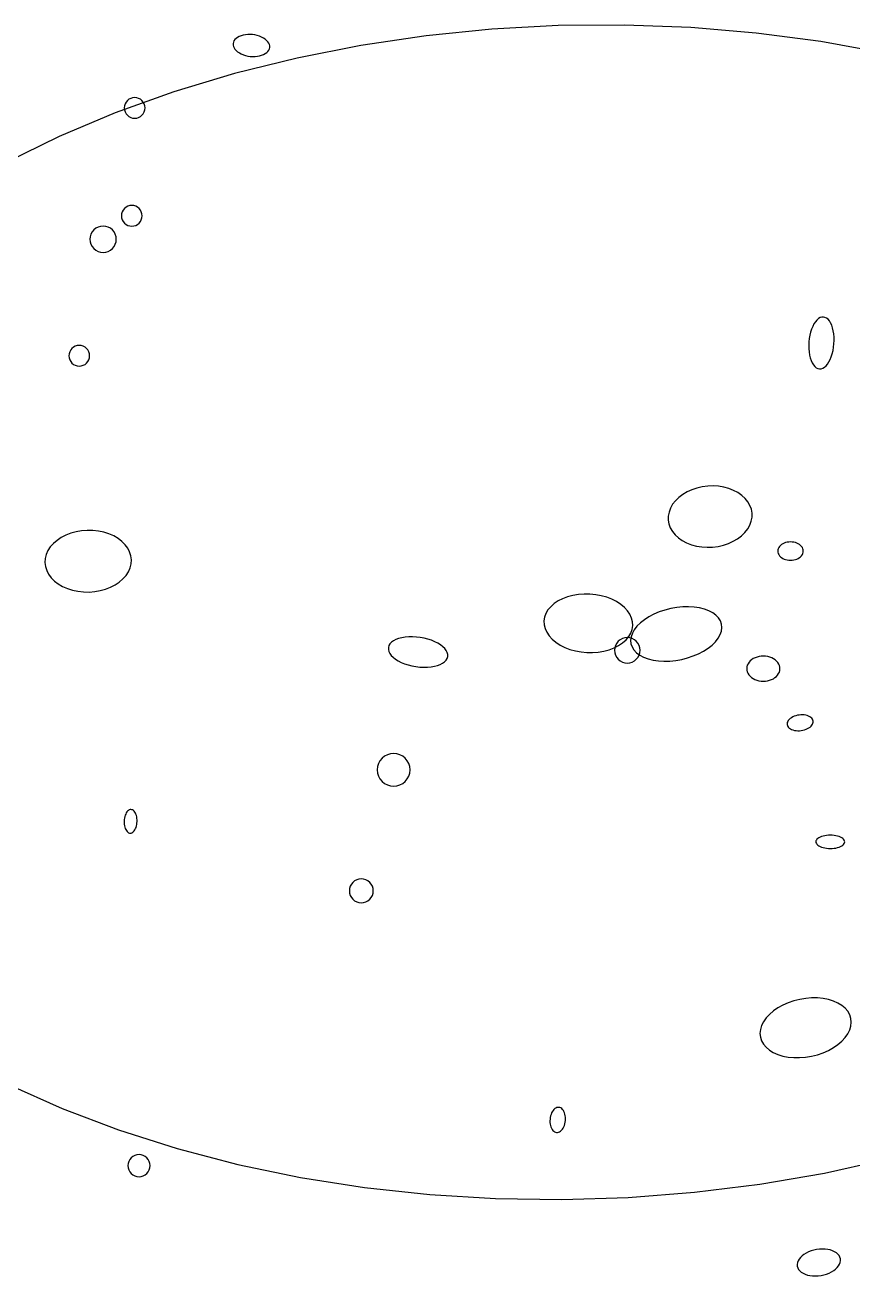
# Model space of a CAD drawing. Extents: x -1 to 217, y -22 to 302.
# Drawn here: x 135.69 to 159.74, y 30.54 to 66.86 of the extents above; entities that cross this region are included whole.
import ezdxf

# ---------------------------------------------------------------- set-up
doc = ezdxf.new("R2010")
doc.units = 0

msp = doc.modelspace()

# ---------------------------------------------------------------- linework, layer by layer
at = {"layer": 'CIRCLES'}
for p, q in [((138.662, 64.665), (138.624, 64.62)), ((138.707, 64.703), (138.662, 64.665)), ((138.759, 64.73), (138.707, 64.703)), ((138.816, 64.748), (138.759, 64.73)), ((138.875, 64.753), (138.816, 64.748)), ((138.933, 64.748), (138.875, 64.753)), ((138.99, 64.73), (138.933, 64.748)), ((139.042, 64.703), (138.99, 64.73)), ((139.087, 64.665), (139.042, 64.703)), ((139.125, 64.62), (139.087, 64.665)), ((138.579, 64.511), (138.574, 64.453)), ((138.574, 64.453), (138.579, 64.394)), ((138.597, 64.568), (138.579, 64.511)), ((138.579, 64.394), (138.597, 64.337)), ((138.624, 64.62), (138.597, 64.568)), ((138.597, 64.337), (138.624, 64.285)), ((139.152, 64.568), (139.125, 64.62)), ((139.125, 64.285), (139.152, 64.337)), ((139.17, 64.511), (139.152, 64.568)), ((139.152, 64.337), (139.17, 64.394)), ((139.175, 64.453), (139.17, 64.511)), ((139.17, 64.394), (139.175, 64.453)), ((138.624, 64.285), (138.662, 64.24)), ((138.662, 64.24), (138.707, 64.202)), ((138.707, 64.202), (138.759, 64.175)), ((138.759, 64.175), (138.816, 64.157)), ((138.816, 64.157), (138.875, 64.152)), ((138.875, 64.152), (138.933, 64.157)), ((138.933, 64.157), (138.99, 64.175)), ((138.99, 64.175), (139.042, 64.202)), ((139.042, 64.202), (139.087, 64.24)), ((139.087, 64.24), (139.125, 64.285)), ((138.512, 61.435), (138.495, 61.379)), ((138.54, 61.487), (138.512, 61.435)), ((138.577, 61.533), (138.54, 61.487)), ((138.623, 61.57), (138.577, 61.533)), ((138.675, 61.598), (138.623, 61.57)), ((138.731, 61.615), (138.675, 61.598)), ((138.79, 61.621), (138.731, 61.615)), ((138.849, 61.615), (138.79, 61.621)), ((138.905, 61.598), (138.849, 61.615)), ((138.957, 61.57), (138.905, 61.598)), ((139.003, 61.533), (138.957, 61.57)), ((139.04, 61.487), (139.003, 61.533)), ((139.068, 61.435), (139.04, 61.487)), ((139.085, 61.379), (139.068, 61.435)), ((138.495, 61.379), (138.489, 61.32)), ((138.489, 61.32), (138.495, 61.261)), ((138.495, 61.261), (138.512, 61.205)), ((138.512, 61.205), (138.54, 61.153)), ((138.54, 61.153), (138.577, 61.107)), ((138.577, 61.107), (138.623, 61.07)), ((138.623, 61.07), (138.675, 61.042)), ((138.675, 61.042), (138.731, 61.025)), ((138.731, 61.025), (138.79, 61.019)), ((138.79, 61.019), (138.849, 61.025)), ((138.849, 61.025), (138.905, 61.042)), ((138.905, 61.042), (138.957, 61.07)), ((138.957, 61.07), (139.003, 61.107)), ((139.003, 61.107), (139.04, 61.153)), ((139.04, 61.153), (139.068, 61.205)), ((139.068, 61.205), (139.085, 61.261)), ((139.091, 61.32), (139.085, 61.379)), ((139.085, 61.261), (139.091, 61.32)), ((137.584, 60.713), (137.577, 60.639)), ((137.606, 60.785), (137.584, 60.713)), ((137.641, 60.851), (137.606, 60.785)), ((137.689, 60.909), (137.641, 60.851)), ((137.747, 60.956), (137.689, 60.909)), ((137.813, 60.991), (137.747, 60.956)), ((137.884, 61.013), (137.813, 60.991)), ((137.959, 61.02), (137.884, 61.013)), ((138.033, 61.013), (137.959, 61.02)), ((138.105, 60.991), (138.033, 61.013)), ((138.171, 60.956), (138.105, 60.991)), ((138.228, 60.909), (138.171, 60.956)), ((138.276, 60.851), (138.228, 60.909)), ((138.311, 60.785), (138.276, 60.851)), ((138.333, 60.713), (138.311, 60.785)), ((138.34, 60.639), (138.333, 60.713)), ((137.577, 60.639), (137.584, 60.564)), ((137.584, 60.564), (137.606, 60.493)), ((137.606, 60.493), (137.641, 60.427)), ((137.641, 60.427), (137.689, 60.369)), ((137.689, 60.369), (137.747, 60.321)), ((137.747, 60.321), (137.813, 60.286)), ((138.105, 60.286), (138.171, 60.321)), ((138.171, 60.321), (138.228, 60.369)), ((138.228, 60.369), (138.276, 60.427)), ((138.276, 60.427), (138.311, 60.493)), ((138.311, 60.493), (138.333, 60.564)), ((138.333, 60.564), (138.34, 60.639)), ((137.813, 60.286), (137.884, 60.264)), ((137.884, 60.264), (137.959, 60.257)), ((137.959, 60.257), (138.033, 60.264)), ((138.033, 60.264), (138.105, 60.286)), ((137.016, 57.423), (136.988, 57.371)), ((137.053, 57.469), (137.016, 57.423)), ((137.099, 57.506), (137.053, 57.469)), ((137.151, 57.534), (137.099, 57.506)), ((137.207, 57.551), (137.151, 57.534)), ((137.266, 57.557), (137.207, 57.551)), ((137.325, 57.551), (137.266, 57.557)), ((137.381, 57.534), (137.325, 57.551)), ((137.433, 57.506), (137.381, 57.534)), ((137.479, 57.469), (137.433, 57.506)), ((137.516, 57.423), (137.479, 57.469)), ((137.544, 57.371), (137.516, 57.423)), ((136.971, 57.315), (136.965, 57.256)), ((136.965, 57.256), (136.971, 57.197)), ((136.988, 57.371), (136.971, 57.315)), ((136.971, 57.197), (136.988, 57.141)), ((136.988, 57.141), (137.016, 57.089)), ((137.016, 57.089), (137.053, 57.043)), ((137.053, 57.043), (137.099, 57.006)), ((137.433, 57.006), (137.479, 57.043)), ((137.479, 57.043), (137.516, 57.089)), ((137.516, 57.089), (137.544, 57.141)), ((137.561, 57.315), (137.544, 57.371)), ((137.544, 57.141), (137.561, 57.197)), ((137.567, 57.256), (137.561, 57.315)), ((137.561, 57.197), (137.567, 57.256)), ((137.099, 57.006), (137.151, 56.978)), ((137.151, 56.978), (137.207, 56.961)), ((137.207, 56.961), (137.266, 56.955)), ((137.266, 56.955), (137.325, 56.961)), ((137.325, 56.961), (137.381, 56.978)), ((137.381, 56.978), (137.433, 57.006)), ((153.041, 49.047), (152.977, 49.012)), ((153.111, 49.068), (153.041, 49.047)), ((153.183, 49.075), (153.111, 49.068)), ((153.255, 49.068), (153.183, 49.075)), ((153.325, 49.047), (153.255, 49.068)), ((153.389, 49.012), (153.325, 49.047)), ((152.82, 48.777), (152.813, 48.705)), ((152.813, 48.705), (152.82, 48.632)), ((152.841, 48.846), (152.82, 48.777)), ((152.875, 48.91), (152.841, 48.846)), ((152.921, 48.966), (152.875, 48.91)), ((152.977, 49.012), (152.921, 48.966)), ((153.445, 48.966), (153.389, 49.012)), ((153.491, 48.91), (153.445, 48.966)), ((153.525, 48.846), (153.491, 48.91)), ((153.546, 48.777), (153.525, 48.846)), ((153.553, 48.705), (153.546, 48.777)), ((153.546, 48.632), (153.553, 48.705)), ((152.82, 48.632), (152.841, 48.563)), ((152.841, 48.563), (152.875, 48.499)), ((152.875, 48.499), (152.921, 48.443)), ((152.921, 48.443), (152.977, 48.397)), ((152.977, 48.397), (153.041, 48.362)), ((153.041, 48.362), (153.111, 48.341)), ((153.111, 48.341), (153.183, 48.334)), ((153.183, 48.334), (153.255, 48.341)), ((153.255, 48.341), (153.325, 48.362)), ((153.325, 48.362), (153.389, 48.397)), ((153.389, 48.397), (153.445, 48.443)), ((153.445, 48.443), (153.491, 48.499)), ((153.491, 48.499), (153.525, 48.563)), ((153.525, 48.563), (153.546, 48.632)), ((145.956, 45.415), (145.929, 45.326)), ((146, 45.498), (145.956, 45.415)), ((146.06, 45.57), (146, 45.498)), ((146.132, 45.629), (146.06, 45.57)), ((146.214, 45.673), (146.132, 45.629)), ((146.304, 45.7), (146.214, 45.673)), ((146.396, 45.709), (146.304, 45.7)), ((146.489, 45.7), (146.396, 45.709)), ((146.579, 45.673), (146.489, 45.7)), ((146.661, 45.629), (146.579, 45.673)), ((146.733, 45.57), (146.661, 45.629)), ((146.793, 45.498), (146.733, 45.57)), ((146.837, 45.415), (146.793, 45.498)), ((146.864, 45.326), (146.837, 45.415)), ((145.929, 45.326), (145.92, 45.233)), ((145.92, 45.233), (145.929, 45.14)), ((145.929, 45.14), (145.956, 45.051)), ((145.956, 45.051), (146, 44.969)), ((146.793, 44.969), (146.837, 45.051)), ((146.837, 45.051), (146.864, 45.14)), ((146.873, 45.233), (146.864, 45.326)), ((146.864, 45.14), (146.873, 45.233)), ((146, 44.969), (146.06, 44.896)), ((146.06, 44.896), (146.132, 44.837)), ((146.132, 44.837), (146.214, 44.793)), ((146.214, 44.793), (146.304, 44.766)), ((146.304, 44.766), (146.396, 44.757)), ((146.396, 44.757), (146.489, 44.766)), ((146.489, 44.766), (146.579, 44.793)), ((146.579, 44.793), (146.661, 44.837)), ((146.661, 44.837), (146.733, 44.896)), ((146.733, 44.896), (146.793, 44.969)), ((145.117, 41.787), (145.11, 41.72)), ((145.137, 41.852), (145.117, 41.787)), ((145.169, 41.912), (145.137, 41.852)), ((145.212, 41.965), (145.169, 41.912)), ((145.264, 42.008), (145.212, 41.965)), ((145.324, 42.04), (145.264, 42.008)), ((145.39, 42.06), (145.324, 42.04)), ((145.457, 42.067), (145.39, 42.06)), ((145.525, 42.06), (145.457, 42.067)), ((145.59, 42.04), (145.525, 42.06)), ((145.65, 42.008), (145.59, 42.04)), ((145.703, 41.965), (145.65, 42.008)), ((145.746, 41.912), (145.703, 41.965)), ((145.778, 41.852), (145.746, 41.912)), ((145.798, 41.787), (145.778, 41.852)), ((145.804, 41.72), (145.798, 41.787)), ((145.11, 41.72), (145.117, 41.652)), ((145.117, 41.652), (145.137, 41.587)), ((145.137, 41.587), (145.169, 41.527)), ((145.169, 41.527), (145.212, 41.474)), ((145.212, 41.474), (145.264, 41.431)), ((145.264, 41.431), (145.324, 41.399)), ((145.59, 41.399), (145.65, 41.431)), ((145.65, 41.431), (145.703, 41.474)), ((145.703, 41.474), (145.746, 41.527)), ((145.746, 41.527), (145.778, 41.587)), ((145.778, 41.587), (145.798, 41.652)), ((145.798, 41.652), (145.804, 41.72)), ((145.324, 41.399), (145.39, 41.379)), ((145.39, 41.379), (145.457, 41.372)), ((145.457, 41.372), (145.525, 41.379)), ((145.525, 41.379), (145.59, 41.399)), ((138.685, 33.803), (138.678, 33.74)), ((138.703, 33.863), (138.685, 33.803)), ((138.733, 33.919), (138.703, 33.863)), ((138.773, 33.968), (138.733, 33.919)), ((138.822, 34.008), (138.773, 33.968)), ((138.878, 34.038), (138.822, 34.008)), ((138.938, 34.057), (138.878, 34.038)), ((139.001, 34.063), (138.938, 34.057)), ((139.065, 34.057), (139.001, 34.063)), ((139.125, 34.038), (139.065, 34.057)), ((139.181, 34.008), (139.125, 34.038)), ((139.23, 33.968), (139.181, 34.008)), ((139.27, 33.919), (139.23, 33.968)), ((139.3, 33.863), (139.27, 33.919)), ((139.318, 33.803), (139.3, 33.863)), ((139.325, 33.74), (139.318, 33.803)), ((138.678, 33.74), (138.685, 33.677)), ((138.685, 33.677), (138.703, 33.616)), ((138.703, 33.616), (138.733, 33.56)), ((138.733, 33.56), (138.773, 33.511)), ((138.773, 33.511), (138.822, 33.471)), ((138.822, 33.471), (138.878, 33.441)), ((138.878, 33.441), (138.938, 33.423)), ((138.938, 33.423), (139.001, 33.417)), ((139.001, 33.417), (139.065, 33.423)), ((139.065, 33.423), (139.125, 33.441)), ((139.125, 33.441), (139.181, 33.471)), ((139.181, 33.471), (139.23, 33.511)), ((139.23, 33.511), (139.27, 33.56)), ((139.27, 33.56), (139.3, 33.616)), ((139.3, 33.616), (139.318, 33.677)), ((139.318, 33.677), (139.325, 33.74))]:
    msp.add_line(p, q, dxfattribs=at)
at = {"layer": 'ELLIPSES'}
for p, q in [((151.176, 66.843), (149.25, 66.738)), ((153.105, 66.859), (151.176, 66.843)), ((155.026, 66.786), (153.105, 66.859)), ((141.862, 66.5), (141.82, 66.47)), ((141.911, 66.526), (141.862, 66.5)), ((141.966, 66.548), (141.911, 66.526)), ((142.027, 66.565), (141.966, 66.548)), ((142.091, 66.577), (142.027, 66.565)), ((142.158, 66.584), (142.091, 66.577)), ((142.227, 66.585), (142.158, 66.584)), ((142.297, 66.58), (142.227, 66.585)), ((142.366, 66.57), (142.297, 66.58)), ((142.434, 66.555), (142.366, 66.57)), ((142.498, 66.535), (142.434, 66.555)), ((142.559, 66.51), (142.498, 66.535)), ((142.614, 66.481), (142.559, 66.51)), ((142.664, 66.449), (142.614, 66.481)), ((147.337, 66.544), (145.447, 66.264)), ((149.25, 66.738), (147.337, 66.544)), ((156.93, 66.625), (155.026, 66.786)), ((158.807, 66.376), (156.93, 66.625)), ((141.741, 66.36), (141.732, 66.319)), ((141.732, 66.319), (141.733, 66.277)), ((141.733, 66.277), (141.742, 66.235)), ((141.759, 66.399), (141.741, 66.36)), ((141.742, 66.235), (141.76, 66.194)), ((141.785, 66.436), (141.759, 66.399)), ((141.76, 66.194), (141.787, 66.154)), ((141.82, 66.47), (141.785, 66.436)), ((141.787, 66.154), (141.822, 66.115)), ((141.822, 66.115), (141.865, 66.08)), ((142.707, 66.413), (142.664, 66.449)), ((142.742, 66.374), (142.707, 66.413)), ((142.769, 66.334), (142.742, 66.374)), ((142.744, 66.092), (142.77, 66.129)), ((142.787, 66.293), (142.769, 66.334)), ((142.77, 66.129), (142.788, 66.168)), ((142.796, 66.251), (142.787, 66.293)), ((142.788, 66.168), (142.797, 66.209)), ((142.797, 66.209), (142.796, 66.251)), ((145.447, 66.264), (143.59, 65.898)), ((160.647, 66.041), (158.807, 66.376)), ((143.59, 65.898), (141.775, 65.447)), ((141.865, 66.08), (141.915, 66.047)), ((141.915, 66.047), (141.97, 66.018)), ((141.97, 66.018), (142.031, 65.993)), ((142.031, 65.993), (142.095, 65.973)), ((142.095, 65.973), (142.163, 65.958)), ((142.163, 65.958), (142.232, 65.948)), ((142.232, 65.948), (142.302, 65.944)), ((142.302, 65.944), (142.371, 65.945)), ((142.371, 65.945), (142.438, 65.951)), ((142.438, 65.951), (142.502, 65.963)), ((142.502, 65.963), (142.563, 65.98)), ((142.563, 65.98), (142.618, 66.002)), ((142.618, 66.002), (142.667, 66.028)), ((142.667, 66.028), (142.709, 66.059)), ((142.709, 66.059), (142.744, 66.092)), ((141.775, 65.447), (140.011, 64.915)), ((140.011, 64.915), (138.309, 64.305)), ((138.309, 64.305), (136.677, 63.619)), ((136.677, 63.619), (135.123, 62.861)), ((158.605, 58.18), (158.568, 58.108)), ((158.646, 58.242), (158.605, 58.18)), ((158.689, 58.294), (158.646, 58.242)), ((158.735, 58.335), (158.689, 58.294)), ((158.783, 58.363), (158.735, 58.335)), ((158.831, 58.379), (158.783, 58.363)), ((158.879, 58.381), (158.831, 58.379)), ((158.926, 58.371), (158.879, 58.381)), ((158.971, 58.349), (158.926, 58.371)), ((159.014, 58.314), (158.971, 58.349)), ((159.054, 58.267), (159.014, 58.314)), ((159.089, 58.209), (159.054, 58.267)), ((159.12, 58.142), (159.089, 58.209)), ((159.146, 58.065), (159.12, 58.142)), ((158.469, 57.754), (158.458, 57.656)), ((158.485, 57.85), (158.469, 57.754)), ((158.508, 57.942), (158.485, 57.85)), ((158.535, 58.029), (158.508, 57.942)), ((158.568, 58.108), (158.535, 58.029)), ((159.167, 57.981), (159.146, 58.065)), ((159.181, 57.892), (159.167, 57.981)), ((159.189, 57.797), (159.181, 57.892)), ((159.191, 57.7), (159.189, 57.797)), ((158.458, 57.656), (158.454, 57.557)), ((158.454, 57.557), (158.456, 57.46)), ((158.456, 57.46), (158.465, 57.366)), ((159.138, 57.315), (159.16, 57.408)), ((159.16, 57.408), (159.177, 57.503)), ((159.177, 57.503), (159.187, 57.601)), ((159.187, 57.601), (159.191, 57.7)), ((158.465, 57.366), (158.479, 57.276)), ((158.479, 57.276), (158.5, 57.192)), ((158.5, 57.192), (158.525, 57.116)), ((158.525, 57.116), (158.556, 57.048)), ((158.556, 57.048), (158.592, 56.99)), ((159, 57.015), (159.041, 57.077)), ((159.041, 57.077), (159.078, 57.149)), ((159.078, 57.149), (159.11, 57.229)), ((159.11, 57.229), (159.138, 57.315)), ((158.592, 56.99), (158.631, 56.944)), ((158.631, 56.944), (158.674, 56.909)), ((158.674, 56.909), (158.72, 56.886)), ((158.72, 56.886), (158.767, 56.876)), ((158.767, 56.876), (158.815, 56.879)), ((158.815, 56.879), (158.863, 56.895)), ((158.863, 56.895), (158.91, 56.923)), ((158.91, 56.923), (158.956, 56.963)), ((158.956, 56.963), (159, 57.015)), ((155.205, 53.414), (155.058, 53.365)), ((155.36, 53.449), (155.205, 53.414)), ((155.518, 53.47), (155.36, 53.449)), ((155.677, 53.475), (155.518, 53.47)), ((155.835, 53.465), (155.677, 53.475)), ((155.989, 53.44), (155.835, 53.465)), ((156.136, 53.401), (155.989, 53.44)), ((156.273, 53.347), (156.136, 53.401)), ((154.581, 53.045), (154.5, 52.942)), ((154.678, 53.141), (154.581, 53.045)), ((154.792, 53.227), (154.678, 53.141)), ((154.919, 53.302), (154.792, 53.227)), ((155.058, 53.365), (154.919, 53.302)), ((156.399, 53.281), (156.273, 53.347)), ((156.511, 53.202), (156.399, 53.281)), ((156.608, 53.113), (156.511, 53.202)), ((156.686, 53.015), (156.608, 53.113)), ((154.396, 52.718), (154.374, 52.602)), ((154.438, 52.832), (154.396, 52.718)), ((154.5, 52.942), (154.438, 52.832)), ((156.747, 52.909), (156.686, 53.015)), ((156.787, 52.798), (156.747, 52.909)), ((156.807, 52.684), (156.787, 52.798)), ((156.806, 52.567), (156.807, 52.684)), ((154.374, 52.602), (154.373, 52.486)), ((154.373, 52.486), (154.393, 52.371)), ((154.393, 52.371), (154.433, 52.26)), ((156.68, 52.228), (156.742, 52.337)), ((156.742, 52.337), (156.784, 52.451)), ((156.784, 52.451), (156.806, 52.567)), ((136.74, 51.977), (136.619, 51.896)), ((136.874, 52.046), (136.74, 51.977)), ((137.019, 52.103), (136.874, 52.046)), ((137.174, 52.145), (137.019, 52.103)), ((137.334, 52.172), (137.174, 52.145)), ((137.497, 52.185), (137.334, 52.172)), ((137.661, 52.182), (137.497, 52.185)), ((137.823, 52.164), (137.661, 52.182)), ((137.979, 52.131), (137.823, 52.164)), ((138.128, 52.084), (137.979, 52.131)), ((138.266, 52.023), (138.128, 52.084)), ((138.392, 51.949), (138.266, 52.023)), ((138.502, 51.865), (138.392, 51.949)), ((154.433, 52.26), (154.493, 52.155)), ((154.493, 52.155), (154.572, 52.057)), ((154.572, 52.057), (154.668, 51.968)), ((154.668, 51.968), (154.78, 51.889)), ((156.261, 51.868), (156.388, 51.943)), ((156.388, 51.943), (156.501, 52.029)), ((156.501, 52.029), (156.599, 52.124)), ((156.599, 52.124), (156.68, 52.228)), ((136.355, 51.598), (136.306, 51.485)), ((136.425, 51.705), (136.355, 51.598)), ((136.513, 51.805), (136.425, 51.705)), ((136.619, 51.896), (136.513, 51.805)), ((138.596, 51.77), (138.502, 51.865)), ((138.672, 51.667), (138.596, 51.77)), ((138.728, 51.558), (138.672, 51.667)), ((154.78, 51.889), (154.906, 51.822)), ((154.906, 51.822), (155.044, 51.769)), ((155.044, 51.769), (155.191, 51.729)), ((155.191, 51.729), (155.344, 51.704)), ((155.344, 51.704), (155.502, 51.694)), ((155.502, 51.694), (155.662, 51.7)), ((155.662, 51.7), (155.82, 51.72)), ((155.82, 51.72), (155.974, 51.756)), ((155.974, 51.756), (156.122, 51.805)), ((156.122, 51.805), (156.261, 51.868)), ((157.556, 51.618), (157.553, 51.583)), ((157.553, 51.583), (157.556, 51.549)), ((157.566, 51.652), (157.556, 51.618)), ((157.581, 51.685), (157.566, 51.652)), ((157.603, 51.716), (157.581, 51.685)), ((157.63, 51.745), (157.603, 51.716)), ((157.662, 51.771), (157.63, 51.745)), ((157.698, 51.794), (157.662, 51.771)), ((157.739, 51.813), (157.698, 51.794)), ((157.782, 51.829), (157.739, 51.813)), ((157.828, 51.84), (157.782, 51.829)), ((157.876, 51.846), (157.828, 51.84)), ((157.924, 51.849), (157.876, 51.846)), ((157.973, 51.846), (157.924, 51.849)), ((158.021, 51.84), (157.973, 51.846)), ((158.067, 51.829), (158.021, 51.84)), ((158.11, 51.813), (158.067, 51.829)), ((158.151, 51.794), (158.11, 51.813)), ((158.187, 51.771), (158.151, 51.794)), ((158.219, 51.745), (158.187, 51.771)), ((158.246, 51.716), (158.219, 51.745)), ((158.268, 51.685), (158.246, 51.716)), ((158.283, 51.652), (158.268, 51.685)), ((158.293, 51.618), (158.283, 51.652)), ((158.296, 51.583), (158.293, 51.618)), ((158.293, 51.549), (158.296, 51.583)), ((136.277, 51.37), (136.27, 51.253)), ((136.27, 51.253), (136.284, 51.136)), ((136.306, 51.485), (136.277, 51.37)), ((138.763, 51.444), (138.728, 51.558)), ((138.778, 51.327), (138.763, 51.444)), ((138.77, 51.21), (138.778, 51.327)), ((157.556, 51.549), (157.566, 51.514)), ((157.566, 51.514), (157.581, 51.482)), ((157.581, 51.482), (157.603, 51.45)), ((157.603, 51.45), (157.63, 51.421)), ((157.63, 51.421), (157.662, 51.395)), ((157.662, 51.395), (157.698, 51.372)), ((157.698, 51.372), (157.739, 51.353)), ((157.739, 51.353), (157.782, 51.338)), ((157.782, 51.338), (157.828, 51.327)), ((157.828, 51.327), (157.876, 51.32)), ((157.876, 51.32), (157.924, 51.318)), ((157.924, 51.318), (157.973, 51.32)), ((157.973, 51.32), (158.021, 51.327)), ((158.021, 51.327), (158.067, 51.338)), ((158.067, 51.338), (158.11, 51.353)), ((158.11, 51.353), (158.151, 51.372)), ((158.151, 51.372), (158.187, 51.395)), ((158.187, 51.395), (158.219, 51.421)), ((158.219, 51.421), (158.246, 51.45)), ((158.246, 51.45), (158.268, 51.482)), ((158.268, 51.482), (158.283, 51.514)), ((158.283, 51.514), (158.293, 51.549)), ((136.284, 51.136), (136.32, 51.022)), ((136.32, 51.022), (136.376, 50.913)), ((136.376, 50.913), (136.452, 50.81)), ((138.535, 50.775), (138.623, 50.875)), ((138.623, 50.875), (138.692, 50.982)), ((138.692, 50.982), (138.742, 51.094)), ((138.742, 51.094), (138.77, 51.21)), ((136.452, 50.81), (136.546, 50.715)), ((136.546, 50.715), (136.656, 50.631)), ((136.656, 50.631), (136.782, 50.557)), ((136.782, 50.557), (136.92, 50.496)), ((136.92, 50.496), (137.069, 50.449)), ((138.028, 50.477), (138.174, 50.534)), ((138.174, 50.534), (138.308, 50.603)), ((138.308, 50.603), (138.429, 50.684)), ((138.429, 50.684), (138.535, 50.775)), ((137.069, 50.449), (137.225, 50.416)), ((137.225, 50.416), (137.387, 50.398)), ((137.387, 50.398), (137.551, 50.395)), ((137.551, 50.395), (137.714, 50.408)), ((137.714, 50.408), (137.874, 50.435)), ((137.874, 50.435), (138.028, 50.477)), ((151.173, 50.135), (151.057, 50.058)), ((151.304, 50.201), (151.173, 50.135)), ((151.447, 50.255), (151.304, 50.201)), ((151.601, 50.296), (151.447, 50.255)), ((151.762, 50.324), (151.601, 50.296)), ((151.929, 50.336), (151.762, 50.324)), ((152.097, 50.335), (151.929, 50.336)), ((152.265, 50.318), (152.097, 50.335)), ((152.429, 50.288), (152.265, 50.318)), ((152.587, 50.244), (152.429, 50.288)), ((152.736, 50.187), (152.587, 50.244)), ((152.872, 50.118), (152.736, 50.187)), ((150.819, 49.773), (150.781, 49.666)), ((150.879, 49.875), (150.819, 49.773)), ((150.959, 49.97), (150.879, 49.875)), ((151.057, 50.058), (150.959, 49.97)), ((152.995, 50.038), (152.872, 50.118)), ((153.102, 49.949), (152.995, 50.038)), ((153.191, 49.852), (153.102, 49.949)), ((153.26, 49.748), (153.191, 49.852)), ((154.111, 49.817), (153.955, 49.75)), ((154.276, 49.872), (154.111, 49.817)), ((154.446, 49.915), (154.276, 49.872)), ((154.619, 49.946), (154.446, 49.915)), ((154.792, 49.963), (154.619, 49.946)), ((154.962, 49.968), (154.792, 49.963)), ((155.125, 49.958), (154.962, 49.968)), ((155.28, 49.936), (155.125, 49.958)), ((155.423, 49.9), (155.28, 49.936)), ((155.552, 49.852), (155.423, 49.9)), ((155.665, 49.792), (155.552, 49.852)), ((155.76, 49.722), (155.665, 49.792)), ((150.781, 49.666), (150.764, 49.556)), ((150.764, 49.556), (150.769, 49.445)), ((150.769, 49.445), (150.796, 49.334)), ((153.309, 49.64), (153.26, 49.748)), ((153.336, 49.53), (153.309, 49.64)), ((153.324, 49.309), (153.341, 49.419)), ((153.341, 49.419), (153.336, 49.53)), ((153.465, 49.402), (153.387, 49.301)), ((153.563, 49.499), (153.465, 49.402)), ((153.679, 49.59), (153.563, 49.499)), ((153.81, 49.675), (153.679, 49.59)), ((153.955, 49.75), (153.81, 49.675)), ((155.835, 49.643), (155.76, 49.722)), ((155.889, 49.555), (155.835, 49.643)), ((155.921, 49.462), (155.889, 49.555)), ((155.93, 49.363), (155.921, 49.462)), ((146.542, 49.044), (146.462, 49.014)), ((146.632, 49.067), (146.542, 49.044)), ((146.731, 49.084), (146.632, 49.067)), ((146.836, 49.093), (146.731, 49.084)), ((146.945, 49.094), (146.836, 49.093)), ((147.057, 49.088), (146.945, 49.094)), ((147.17, 49.075), (147.057, 49.088)), ((147.282, 49.054), (147.17, 49.075)), ((147.391, 49.027), (147.282, 49.054)), ((150.796, 49.334), (150.845, 49.226)), ((150.845, 49.226), (150.914, 49.123)), ((150.914, 49.123), (151.003, 49.026)), ((153.146, 49.004), (153.225, 49.1)), ((153.225, 49.1), (153.285, 49.202)), ((153.294, 49.095), (153.281, 48.993)), ((153.285, 49.202), (153.324, 49.309)), ((153.33, 49.198), (153.294, 49.095)), ((153.387, 49.301), (153.33, 49.198)), ((155.746, 48.954), (155.824, 49.055)), ((155.824, 49.055), (155.881, 49.158)), ((155.881, 49.158), (155.917, 49.261)), ((155.917, 49.261), (155.93, 49.363)), ((146.245, 48.784), (146.244, 48.728)), ((146.244, 48.728), (146.257, 48.67)), ((146.26, 48.838), (146.245, 48.784)), ((146.29, 48.889), (146.26, 48.838)), ((146.335, 48.935), (146.29, 48.889)), ((146.392, 48.977), (146.335, 48.935)), ((146.462, 49.014), (146.392, 48.977)), ((147.495, 48.993), (147.391, 49.027)), ((147.592, 48.953), (147.495, 48.993)), ((147.681, 48.908), (147.592, 48.953)), ((147.761, 48.859), (147.681, 48.908)), ((147.829, 48.806), (147.761, 48.859)), ((147.884, 48.751), (147.829, 48.806)), ((147.927, 48.694), (147.884, 48.751)), ((147.955, 48.636), (147.927, 48.694)), ((151.003, 49.026), (151.109, 48.937)), ((151.109, 48.937), (151.232, 48.857)), ((151.232, 48.857), (151.369, 48.788)), ((151.369, 48.788), (151.517, 48.731)), ((151.517, 48.731), (151.675, 48.686)), ((151.675, 48.686), (151.839, 48.656)), ((152.342, 48.651), (152.504, 48.678)), ((152.504, 48.678), (152.657, 48.719)), ((152.657, 48.719), (152.801, 48.773)), ((152.801, 48.773), (152.931, 48.84)), ((152.931, 48.84), (153.047, 48.917)), ((153.047, 48.917), (153.146, 49.004)), ((153.281, 48.993), (153.29, 48.894)), ((153.29, 48.894), (153.322, 48.8)), ((153.322, 48.8), (153.376, 48.713)), ((153.376, 48.713), (153.451, 48.634)), ((155.256, 48.605), (155.401, 48.681)), ((155.401, 48.681), (155.532, 48.766)), ((155.532, 48.766), (155.648, 48.857)), ((155.648, 48.857), (155.746, 48.954)), ((146.257, 48.67), (146.286, 48.613)), ((146.286, 48.613), (146.328, 48.556)), ((146.328, 48.556), (146.384, 48.5)), ((146.384, 48.5), (146.452, 48.447)), ((146.452, 48.447), (146.531, 48.398)), ((146.531, 48.398), (146.62, 48.353)), ((146.62, 48.353), (146.717, 48.314)), ((146.717, 48.314), (146.821, 48.28)), ((147.751, 48.293), (147.82, 48.329)), ((147.82, 48.329), (147.878, 48.371)), ((147.878, 48.371), (147.922, 48.418)), ((147.922, 48.418), (147.952, 48.469)), ((147.952, 48.469), (147.968, 48.522)), ((147.969, 48.579), (147.955, 48.636)), ((147.968, 48.522), (147.969, 48.579)), ((151.839, 48.656), (152.007, 48.64)), ((152.007, 48.64), (152.176, 48.638)), ((152.176, 48.638), (152.342, 48.651)), ((153.451, 48.634), (153.546, 48.563)), ((153.546, 48.563), (153.659, 48.504)), ((153.659, 48.504), (153.788, 48.456)), ((153.788, 48.456), (153.931, 48.42)), ((153.931, 48.42), (154.086, 48.397)), ((154.086, 48.397), (154.249, 48.388)), ((154.249, 48.388), (154.419, 48.392)), ((154.419, 48.392), (154.592, 48.41)), ((154.592, 48.41), (154.765, 48.441)), ((154.765, 48.441), (154.935, 48.484)), ((154.935, 48.484), (155.1, 48.539)), ((155.1, 48.539), (155.256, 48.605)), ((156.691, 48.313), (156.67, 48.268)), ((156.719, 48.356), (156.691, 48.313)), ((156.755, 48.395), (156.719, 48.356)), ((156.796, 48.43), (156.755, 48.395)), ((156.844, 48.461), (156.796, 48.43)), ((156.897, 48.487), (156.844, 48.461)), ((156.954, 48.508), (156.897, 48.487)), ((157.013, 48.522), (156.954, 48.508)), ((157.075, 48.531), (157.013, 48.522)), ((157.138, 48.534), (157.075, 48.531)), ((157.201, 48.53), (157.138, 48.534)), ((157.263, 48.52), (157.201, 48.53)), ((157.322, 48.504), (157.263, 48.52)), ((157.379, 48.483), (157.322, 48.504)), ((157.431, 48.456), (157.379, 48.483)), ((157.478, 48.424), (157.431, 48.456)), ((157.519, 48.388), (157.478, 48.424)), ((157.554, 48.348), (157.519, 48.388)), ((157.581, 48.305), (157.554, 48.348)), ((146.821, 48.28), (146.93, 48.252)), ((146.93, 48.252), (147.042, 48.232)), ((147.042, 48.232), (147.155, 48.218)), ((147.155, 48.218), (147.267, 48.212)), ((147.267, 48.212), (147.377, 48.214)), ((147.377, 48.214), (147.482, 48.223)), ((147.482, 48.223), (147.58, 48.239)), ((147.58, 48.239), (147.67, 48.263)), ((147.67, 48.263), (147.751, 48.293)), ((156.657, 48.222), (156.653, 48.174)), ((156.653, 48.174), (156.657, 48.127)), ((156.67, 48.268), (156.657, 48.222)), ((156.657, 48.127), (156.668, 48.08)), ((156.668, 48.08), (156.688, 48.035)), ((156.688, 48.035), (156.716, 47.992)), ((156.716, 47.992), (156.75, 47.952)), ((156.75, 47.952), (156.792, 47.916)), ((157.515, 47.945), (157.551, 47.984)), ((157.551, 47.984), (157.579, 48.026)), ((157.579, 48.026), (157.6, 48.071)), ((157.601, 48.26), (157.581, 48.305)), ((157.6, 48.071), (157.612, 48.118)), ((157.613, 48.213), (157.601, 48.26)), ((157.612, 48.118), (157.617, 48.165)), ((157.617, 48.165), (157.613, 48.213)), ((156.792, 47.916), (156.839, 47.884)), ((156.839, 47.884), (156.891, 47.857)), ((156.891, 47.857), (156.947, 47.835)), ((156.947, 47.835), (157.007, 47.819)), ((157.007, 47.819), (157.069, 47.81)), ((157.069, 47.81), (157.131, 47.806)), ((157.131, 47.806), (157.194, 47.808)), ((157.194, 47.808), (157.256, 47.817)), ((157.256, 47.817), (157.316, 47.832)), ((157.316, 47.832), (157.373, 47.852)), ((157.373, 47.852), (157.426, 47.878)), ((157.426, 47.878), (157.473, 47.909)), ((157.473, 47.909), (157.515, 47.945)), ((157.83, 46.609), (157.824, 46.579)), ((157.824, 46.579), (157.825, 46.549)), ((157.825, 46.549), (157.832, 46.52)), ((157.842, 46.639), (157.83, 46.609)), ((157.832, 46.52), (157.845, 46.492)), ((157.86, 46.668), (157.842, 46.639)), ((157.885, 46.696), (157.86, 46.668)), ((157.915, 46.723), (157.885, 46.696)), ((157.949, 46.747), (157.915, 46.723)), ((157.988, 46.769), (157.949, 46.747)), ((158.031, 46.788), (157.988, 46.769)), ((158.077, 46.803), (158.031, 46.788)), ((158.125, 46.816), (158.077, 46.803)), ((158.174, 46.824), (158.125, 46.816)), ((158.224, 46.829), (158.174, 46.824)), ((158.273, 46.829), (158.224, 46.829)), ((158.321, 46.826), (158.273, 46.829)), ((158.367, 46.819), (158.321, 46.826)), ((158.411, 46.808), (158.367, 46.819)), ((158.45, 46.793), (158.411, 46.808)), ((158.486, 46.776), (158.45, 46.793)), ((158.517, 46.755), (158.486, 46.776)), ((158.493, 46.475), (158.522, 46.501)), ((158.542, 46.731), (158.517, 46.755)), ((158.522, 46.501), (158.547, 46.53)), ((158.562, 46.705), (158.542, 46.731)), ((158.547, 46.53), (158.565, 46.559)), ((158.575, 46.678), (158.562, 46.705)), ((158.565, 46.559), (158.577, 46.589)), ((158.583, 46.649), (158.575, 46.678)), ((158.577, 46.589), (158.583, 46.619)), ((158.583, 46.619), (158.583, 46.649)), ((157.845, 46.492), (157.865, 46.466)), ((157.865, 46.466), (157.89, 46.443)), ((157.89, 46.443), (157.921, 46.422)), ((157.921, 46.422), (157.957, 46.404)), ((157.957, 46.404), (157.996, 46.39)), ((157.996, 46.39), (158.04, 46.379)), ((158.04, 46.379), (158.086, 46.372)), ((158.086, 46.372), (158.134, 46.368)), ((158.134, 46.368), (158.184, 46.369)), ((158.184, 46.369), (158.233, 46.374)), ((158.233, 46.374), (158.282, 46.382)), ((158.282, 46.382), (158.33, 46.394)), ((158.33, 46.394), (158.376, 46.41)), ((158.376, 46.41), (158.419, 46.429)), ((158.419, 46.429), (158.458, 46.451)), ((158.458, 46.451), (158.493, 46.475)), ((138.631, 43.983), (138.614, 43.95)), ((138.65, 44.012), (138.631, 43.983)), ((138.671, 44.037), (138.65, 44.012)), ((138.694, 44.056), (138.671, 44.037)), ((138.717, 44.07), (138.694, 44.056)), ((138.742, 44.078), (138.717, 44.07)), ((138.766, 44.08), (138.742, 44.078)), ((138.79, 44.076), (138.766, 44.08)), ((138.814, 44.067), (138.79, 44.076)), ((138.837, 44.052), (138.814, 44.067)), ((138.858, 44.032), (138.837, 44.052)), ((138.878, 44.006), (138.858, 44.032)), ((138.896, 43.976), (138.878, 44.006)), ((138.911, 43.942), (138.896, 43.976)), ((138.573, 43.787), (138.57, 43.743)), ((138.57, 43.743), (138.57, 43.698)), ((138.57, 43.698), (138.574, 43.654)), ((138.578, 43.831), (138.573, 43.787)), ((138.574, 43.654), (138.58, 43.611)), ((138.588, 43.873), (138.578, 43.831)), ((138.58, 43.611), (138.59, 43.571)), ((138.599, 43.913), (138.588, 43.873)), ((138.614, 43.95), (138.599, 43.913)), ((138.924, 43.904), (138.911, 43.942)), ((138.914, 43.562), (138.926, 43.602)), ((138.933, 43.864), (138.924, 43.904)), ((138.926, 43.602), (138.935, 43.644)), ((138.94, 43.821), (138.933, 43.864)), ((138.935, 43.644), (138.941, 43.688)), ((138.944, 43.777), (138.94, 43.821)), ((138.941, 43.688), (138.944, 43.732)), ((138.944, 43.732), (138.944, 43.777)), ((138.59, 43.571), (138.603, 43.533)), ((138.603, 43.533), (138.618, 43.499)), ((138.618, 43.499), (138.636, 43.469)), ((138.636, 43.469), (138.655, 43.443)), ((138.655, 43.443), (138.677, 43.423)), ((138.677, 43.423), (138.699, 43.408)), ((138.699, 43.408), (138.723, 43.398)), ((138.723, 43.398), (138.748, 43.395)), ((138.748, 43.395), (138.772, 43.397)), ((138.772, 43.397), (138.796, 43.405)), ((138.796, 43.405), (138.82, 43.419)), ((138.82, 43.419), (138.842, 43.438)), ((138.842, 43.438), (138.863, 43.463)), ((138.863, 43.463), (138.883, 43.492)), ((138.883, 43.492), (138.9, 43.525)), ((138.9, 43.525), (138.914, 43.562)), ((158.717, 43.24), (158.693, 43.217)), ((158.748, 43.261), (158.717, 43.24)), ((158.784, 43.28), (158.748, 43.261)), ((158.825, 43.296), (158.784, 43.28)), ((158.871, 43.31), (158.825, 43.296)), ((158.92, 43.321), (158.871, 43.31)), ((158.972, 43.329), (158.92, 43.321)), ((159.026, 43.334), (158.972, 43.329)), ((159.081, 43.335), (159.026, 43.334)), ((159.136, 43.333), (159.081, 43.335)), ((159.19, 43.328), (159.136, 43.333)), ((159.242, 43.32), (159.19, 43.328)), ((159.291, 43.308), (159.242, 43.32)), ((159.336, 43.294), (159.291, 43.308)), ((159.378, 43.277), (159.336, 43.294)), ((159.414, 43.258), (159.378, 43.277)), ((159.444, 43.237), (159.414, 43.258)), ((159.468, 43.215), (159.444, 43.237)), ((158.664, 43.169), (158.661, 43.144)), ((158.661, 43.144), (158.664, 43.118)), ((158.675, 43.194), (158.664, 43.169)), ((158.664, 43.118), (158.675, 43.094)), ((158.693, 43.217), (158.675, 43.194)), ((158.675, 43.094), (158.692, 43.07)), ((158.692, 43.07), (158.717, 43.047)), ((158.717, 43.047), (158.747, 43.026)), ((158.747, 43.026), (158.783, 43.007)), ((158.783, 43.007), (158.824, 42.99)), ((158.824, 42.99), (158.87, 42.976)), ((158.87, 42.976), (158.919, 42.964)), ((158.919, 42.964), (158.971, 42.956)), ((158.971, 42.956), (159.025, 42.951)), ((159.025, 42.951), (159.08, 42.949)), ((159.08, 42.949), (159.134, 42.951)), ((159.134, 42.951), (159.188, 42.955)), ((159.188, 42.955), (159.24, 42.963)), ((159.24, 42.963), (159.29, 42.974)), ((159.29, 42.974), (159.335, 42.988)), ((159.335, 42.988), (159.377, 43.005)), ((159.377, 43.005), (159.413, 43.023)), ((159.413, 43.023), (159.443, 43.044)), ((159.443, 43.044), (159.468, 43.067)), ((159.486, 43.191), (159.468, 43.215)), ((159.468, 43.067), (159.486, 43.091)), ((159.497, 43.166), (159.486, 43.191)), ((159.486, 43.091), (159.496, 43.115)), ((159.496, 43.115), (159.5, 43.141)), ((159.5, 43.141), (159.497, 43.166)), ((158.022, 38.525), (157.858, 38.469)), ((158.192, 38.567), (158.022, 38.525)), ((158.365, 38.596), (158.192, 38.567)), ((158.538, 38.61), (158.365, 38.596)), ((158.708, 38.609), (158.538, 38.61)), ((158.872, 38.594), (158.708, 38.609)), ((159.027, 38.564), (158.872, 38.594)), ((159.171, 38.519), (159.027, 38.564)), ((159.302, 38.462), (159.171, 38.519)), ((157.427, 38.231), (157.313, 38.133)), ((157.558, 38.32), (157.427, 38.231)), ((157.702, 38.4), (157.558, 38.32)), ((157.858, 38.469), (157.702, 38.4)), ((159.416, 38.392), (159.302, 38.462)), ((159.512, 38.311), (159.416, 38.392)), ((159.588, 38.221), (159.512, 38.311)), ((159.644, 38.122), (159.588, 38.221)), ((157.083, 37.806), (157.049, 37.693)), ((157.139, 37.919), (157.083, 37.806)), ((157.216, 38.028), (157.139, 37.919)), ((157.313, 38.133), (157.216, 38.028)), ((159.643, 37.681), (159.677, 37.794)), ((159.677, 38.017), (159.644, 38.122)), ((159.689, 37.907), (159.677, 38.017)), ((159.677, 37.794), (159.689, 37.907)), ((157.049, 37.693), (157.038, 37.58)), ((157.038, 37.58), (157.049, 37.47)), ((157.049, 37.47), (157.083, 37.365)), ((159.414, 37.354), (159.51, 37.459)), ((159.51, 37.459), (159.587, 37.568)), ((159.587, 37.568), (159.643, 37.681)), ((157.083, 37.365), (157.138, 37.266)), ((157.138, 37.266), (157.215, 37.176)), ((157.215, 37.176), (157.311, 37.095)), ((157.311, 37.095), (157.425, 37.025)), ((158.869, 37.018), (159.024, 37.087)), ((159.024, 37.087), (159.169, 37.167)), ((159.169, 37.167), (159.299, 37.256)), ((159.299, 37.256), (159.414, 37.354)), ((157.425, 37.025), (157.555, 36.968)), ((157.555, 36.968), (157.699, 36.923)), ((157.699, 36.923), (157.855, 36.893)), ((157.855, 36.893), (158.019, 36.878)), ((158.019, 36.878), (158.189, 36.877)), ((158.189, 36.877), (158.362, 36.891)), ((158.362, 36.891), (158.535, 36.919)), ((158.535, 36.919), (158.705, 36.962)), ((158.705, 36.962), (158.869, 37.018)), ((135.207, 36.096), (136.766, 35.4)), ((136.766, 35.4), (138.402, 34.779)), ((150.986, 35.269), (150.969, 35.228)), ((151.006, 35.307), (150.986, 35.269)), ((151.028, 35.341), (151.006, 35.307)), ((151.053, 35.371), (151.028, 35.341)), ((151.08, 35.395), (151.053, 35.371)), ((151.109, 35.413), (151.08, 35.395)), ((151.138, 35.426), (151.109, 35.413)), ((151.167, 35.433), (151.138, 35.426)), ((151.197, 35.433), (151.167, 35.433)), ((151.226, 35.427), (151.197, 35.433)), ((151.254, 35.415), (151.226, 35.427)), ((151.28, 35.397), (151.254, 35.415)), ((151.304, 35.374), (151.28, 35.397)), ((151.326, 35.345), (151.304, 35.374)), ((151.345, 35.312), (151.326, 35.345)), ((151.361, 35.274), (151.345, 35.312)), ((151.374, 35.233), (151.361, 35.274)), ((150.939, 35.09), (150.936, 35.043)), ((150.936, 35.043), (150.937, 34.995)), ((150.937, 34.995), (150.943, 34.949)), ((150.945, 35.138), (150.939, 35.09)), ((150.943, 34.949), (150.952, 34.905)), ((150.955, 35.184), (150.945, 35.138)), ((150.952, 34.905), (150.964, 34.864)), ((150.969, 35.228), (150.955, 35.184)), ((151.34, 34.869), (151.357, 34.91)), ((151.357, 34.91), (151.37, 34.955)), ((151.37, 34.955), (151.381, 35.001)), ((151.383, 35.189), (151.374, 35.233)), ((151.381, 35.001), (151.387, 35.048)), ((151.388, 35.143), (151.383, 35.189)), ((151.387, 35.048), (151.389, 35.096)), ((151.389, 35.096), (151.388, 35.143)), ((138.402, 34.779), (140.108, 34.237)), ((150.964, 34.864), (150.98, 34.827)), ((150.98, 34.827), (150.999, 34.793)), ((150.999, 34.793), (151.021, 34.765)), ((151.021, 34.765), (151.045, 34.741)), ((151.045, 34.741), (151.072, 34.723)), ((151.072, 34.723), (151.1, 34.711)), ((151.1, 34.711), (151.129, 34.705)), ((151.129, 34.705), (151.158, 34.706)), ((151.158, 34.706), (151.188, 34.712)), ((151.188, 34.712), (151.217, 34.725)), ((151.217, 34.725), (151.245, 34.744)), ((151.245, 34.744), (151.272, 34.768)), ((151.272, 34.768), (151.297, 34.797)), ((151.297, 34.797), (151.32, 34.831)), ((151.32, 34.831), (151.34, 34.869)), ((140.108, 34.237), (141.875, 33.776)), ((158.911, 33.526), (160.748, 33.935)), ((141.875, 33.776), (143.693, 33.398)), ((157.036, 33.202), (158.911, 33.526)), ((143.693, 33.398), (145.552, 33.106)), ((145.552, 33.106), (147.444, 32.9)), ((155.133, 32.965), (157.036, 33.202)), ((147.444, 32.9), (149.358, 32.783)), ((149.358, 32.783), (151.284, 32.755)), ((151.284, 32.755), (153.212, 32.816)), ((153.212, 32.816), (155.133, 32.965)), ((158.524, 31.264), (158.449, 31.235)), ((158.602, 31.287), (158.524, 31.264)), ((158.683, 31.304), (158.602, 31.287)), ((158.765, 31.315), (158.683, 31.304)), ((158.847, 31.319), (158.765, 31.315)), ((158.927, 31.316), (158.847, 31.319)), ((159.004, 31.307), (158.927, 31.316)), ((159.077, 31.291), (159.004, 31.307)), ((159.144, 31.268), (159.077, 31.291)), ((159.204, 31.241), (159.144, 31.268)), ((159.256, 31.207), (159.204, 31.241)), ((158.127, 30.923), (158.119, 30.872)), ((158.145, 30.974), (158.127, 30.923)), ((158.174, 31.025), (158.145, 30.974)), ((158.212, 31.073), (158.174, 31.025)), ((158.26, 31.119), (158.212, 31.073)), ((158.316, 31.162), (158.26, 31.119)), ((158.379, 31.201), (158.316, 31.162)), ((158.449, 31.235), (158.379, 31.201)), ((159.3, 31.169), (159.256, 31.207)), ((159.334, 31.127), (159.3, 31.169)), ((159.32, 30.83), (159.349, 30.881)), ((159.358, 31.081), (159.334, 31.127)), ((159.349, 30.881), (159.367, 30.932)), ((159.372, 31.033), (159.358, 31.081)), ((159.367, 30.932), (159.375, 30.983)), ((159.375, 30.983), (159.372, 31.033)), ((158.119, 30.872), (158.122, 30.822)), ((158.122, 30.822), (158.135, 30.774)), ((158.135, 30.774), (158.16, 30.728)), ((158.16, 30.728), (158.194, 30.686)), ((158.194, 30.686), (158.237, 30.648)), ((158.237, 30.648), (158.29, 30.614)), ((158.29, 30.614), (158.35, 30.586)), ((158.35, 30.586), (158.417, 30.564)), ((158.417, 30.564), (158.489, 30.548)), ((158.489, 30.548), (158.566, 30.539)), ((158.566, 30.539), (158.646, 30.536)), ((158.646, 30.536), (158.728, 30.54)), ((158.728, 30.54), (158.81, 30.551)), ((158.81, 30.551), (158.891, 30.568)), ((158.891, 30.568), (158.97, 30.591)), ((158.97, 30.591), (159.045, 30.62)), ((159.045, 30.62), (159.114, 30.654)), ((159.114, 30.654), (159.178, 30.693)), ((159.178, 30.693), (159.234, 30.736)), ((159.234, 30.736), (159.281, 30.782)), ((159.281, 30.782), (159.32, 30.83))]:
    msp.add_line(p, q, dxfattribs=at)

doc.saveas('drawing.dxf')
